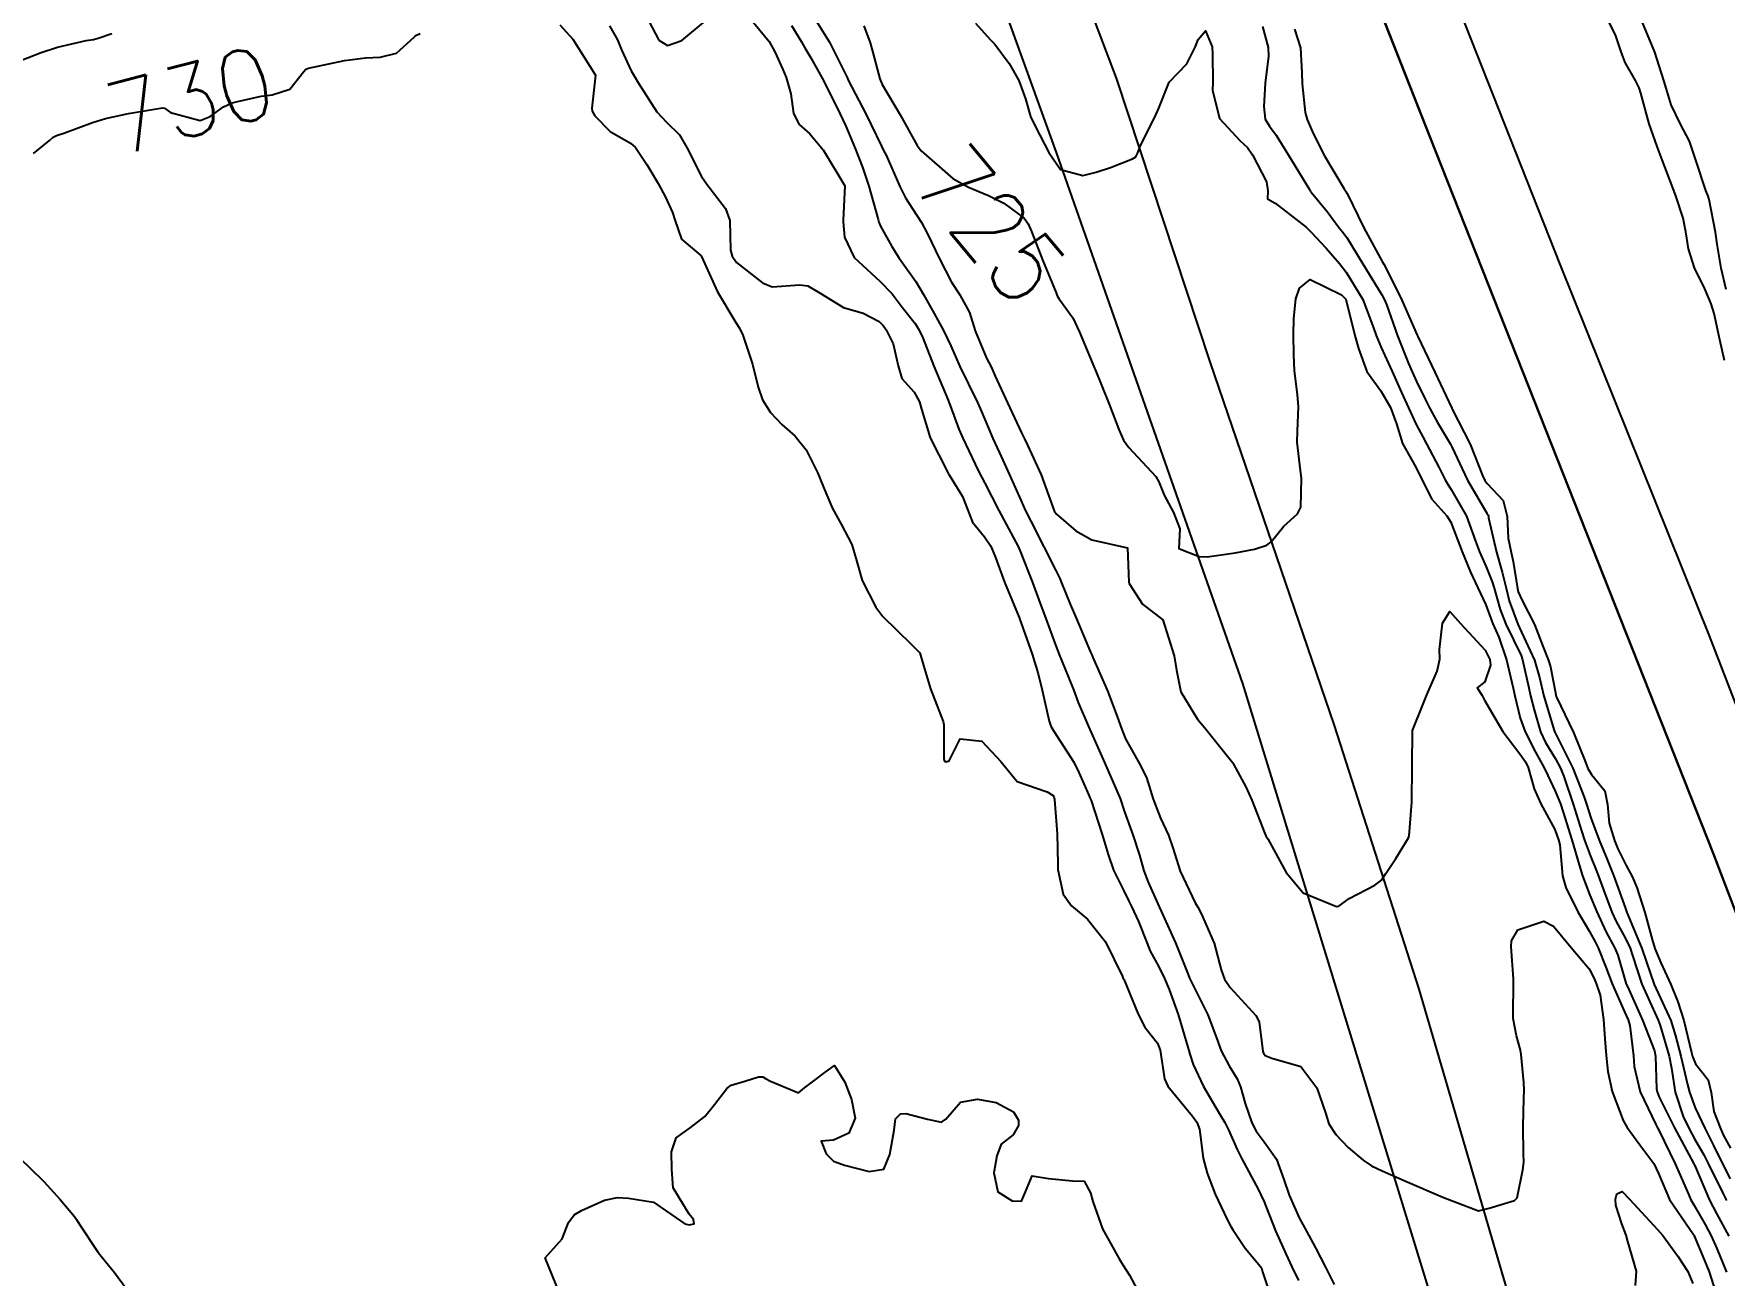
# Model space of a CAD drawing. Header units: metres. Extents: x 298520 to 308411, y 7433745 to 7450750.
# Drawn here: x 305099.5 to 305193.8, y 7436814.3 to 7436883.5 of the extents above; entities that cross this region are included whole.
import ezdxf
from ezdxf.enums import TextEntityAlignment as Align

# ---------------------------------------------------------------- set-up
doc = ezdxf.new("R2010")
doc.units = ezdxf.units.M
doc.header["$LTSCALE"] = 10
doc.linetypes.add('CONTINUO', pattern=[0])
for name, color, linetype in [('Cotas', 45, 'Continuous'), ('Curvas de Nivel 1m', 11, 'Continuous'), ('Curvas de Nivel 5m', 15, 'Continuous'), ('Eixo_Estaqueamento', 45, 'CONTINUO'), ('Linha Férrea', 251, 'TRACKS'), ('Vias Primárias', 230, 'Continuous')]:
    doc.layers.add(name, color=color, linetype=linetype)
doc.styles.add('Style-STANDARD', font='STANDARD.shx')
doc.linetypes.add('TRACKS', pattern='A,0.15,[130,ltypeshp.shx,S=0.25,R=0,X=0,Y=0],0.15', length=0.3)

msp = doc.modelspace()

# ---------------------------------------------------------------- linework, layer by layer
at = {"layer": 'Curvas de Nivel 1m', "flags": 128}
for points, elevation in [([(305138.883, 7436885.12), (305140.528, 7436883.103), (305140.857, 7436882.522), (305141.289, 7436881.535), (305141.48, 7436881.09), (305141.735, 7436880.18), (305141.883, 7436879.084), (305142.206, 7436878.478), (305142.802, 7436877.959), (305143.548, 7436877.062), (305144.763, 7436875.05), (305144.656, 7436873.139), (305144.657, 7436873.051), (305144.734, 7436872.187), (305145.28, 7436871.044), (305146.703, 7436869.734), (305147.385, 7436869.02), (305147.954, 7436868.28), (305148.677, 7436867.363), (305148.908, 7436866.998), (305149.1, 7436866.562), (305149.718, 7436864.989), (305150.511, 7436863.095), (305150.558, 7436862.981), (305150.621, 7436862.8), (305151.111, 7436861.476), (305151.328, 7436860.969), (305152.021, 7436859.518), (305152.305, 7436858.954), (305152.398, 7436858.779), (305152.568, 7436858.459), (305153.339, 7436856.942), (305154.287, 7436855.18), (305154.418, 7436854.931), (305154.529, 7436854.675), (305155.221, 7436852.923), (305155.651, 7436851.759), (305155.955, 7436850.915), (305156.462, 7436849.543), (305156.711, 7436848.906), (305157.216, 7436847.673), (305157.518, 7436846.894), (305157.765, 7436846.229), (305158.339, 7436844.881), (305158.41, 7436844.717), (305159.241, 7436842.871), (305159.928, 7436841.304), (305160.102, 7436840.863), (305160.352, 7436840.136), (305160.808, 7436838.853), (305161.18, 7436837.706), (305161.427, 7436836.843), (305161.665, 7436836.198), (305162.278, 7436834.83), (305162.292, 7436834.794), (305163.196, 7436832.821), (305163.823, 7436831.239), (305163.992, 7436830.813), (305164.236, 7436830.319), (305165, 7436828.802), (305165.475, 7436827.522), (305165.739, 7436826.795), (305166.185, 7436825.955), (305166.628, 7436825.234), (305166.814, 7436824.78), (305167.072, 7436823.864), (305167.454, 7436822.77), (305167.681, 7436822.309), (305168.132, 7436821.715), (305168.816, 7436820.753), (305169.237, 7436819.618), (305169.521, 7436818.746), (305170.08, 7436817.483), (305170.487, 7436816.736), (305170.996, 7436815.798), (305171.551, 7436814.725), (305172.038, 7436813.758)], 728), ([(305142.879, 7436884.698), (305143.904, 7436883.06), (305144.844, 7436881.168), (305144.883, 7436881.089), (305144.897, 7436881.049), (305144.946, 7436880.944), (305145.939, 7436879.033), (305146.223, 7436878.445), (305146.795, 7436877.257), (305146.918, 7436877.019), (305147.054, 7436876.753), (305147.828, 7436875.014), (305148.138, 7436874.39), (305148.747, 7436873.438), (305149.022, 7436872.997), (305149.357, 7436872.374), (305150.04, 7436870.987), (305150.703, 7436869.682), (305151.157, 7436868.973), (305151.699, 7436867.981), (305152.03, 7436866.96), (305152.65, 7436865.431), (305152.917, 7436864.947), (305153.144, 7436864.439), (305153.817, 7436862.938), (305154.606, 7436861.272), (305154.77, 7436860.928), (305154.946, 7436860.578), (305155.693, 7436858.919), (305156.345, 7436857.122), (305156.429, 7436856.911), (305156.55, 7436856.728), (305157.635, 7436855.795), (305158.529, 7436855.294), (305160.523, 7436854.86), (305160.59, 7436852.944), (305160.605, 7436852.858), (305161.35, 7436851.705), (305162.483, 7436850.83), (305163.12, 7436848.823), (305163.241, 7436848.026), (305163.49, 7436846.819), (305164.418, 7436845.306), (305164.823, 7436844.806), (305166.384, 7436842.853), (305166.426, 7436842.789), (305167.108, 7436841.516), (305167.443, 7436840.774), (305168.172, 7436838.926), (305168.241, 7436838.761), (305168.277, 7436838.705), (305168.332, 7436838.628), (305169.355, 7436836.75), (305170.302, 7436835.609), (305172.169, 7436834.847), (305172.294, 7436834.857), (305172.874, 7436835.287), (305174.306, 7436836.043), (305174.676, 7436836.32), (305174.911, 7436836.684), (305175.478, 7436837.522), (305176.187, 7436838.671), (305176.219, 7436838.787), (305176.363, 7436840.67), (305176.383, 7436842.67), (305176.403, 7436844.67), (305176.981, 7436846.105), (305177.207, 7436846.658), (305177.773, 7436847.977), (305177.926, 7436848.648), (305177.917, 7436849.192), (305178.087, 7436850.646), (305178.49, 7436851.308), (305179.089, 7436850.634), (305180.461, 7436849.144), (305180.711, 7436848.617), (305180.75, 7436848.317), (305180.441, 7436847.389), (305180.012, 7436847.049), (305180.282, 7436846.622), (305180.429, 7436846.363), (305181.441, 7436844.61), (305182.391, 7436843.366), (305182.713, 7436842.922), (305182.852, 7436842.593), (305183.186, 7436841.403), (305183.562, 7436840.582), (305184.341, 7436839.136), (305184.556, 7436838.568), (305184.618, 7436838.279), (305184.772, 7436836.565), (305184.961, 7436835.906), (305185.632, 7436834.557), (305186.272, 7436833.458), (305186.59, 7436832.869), (305186.751, 7436832.543), (305187.184, 7436831.468), (305187.537, 7436830.531), (305188.22, 7436828.966), (305188.424, 7436828.518), (305188.522, 7436828.204), (305188.726, 7436826.515), (305188.772, 7436825.929), (305189.102, 7436824.511), (305189.965, 7436822.683), (305190.07, 7436822.501), (305190.142, 7436822.36), (305191.046, 7436820.491), (305191.788, 7436818.793), (305191.934, 7436818.482), (305192.09, 7436818.201), (305192.724, 7436817.115), (305193.06, 7436816.465), (305193.372, 7436815.767), (305193.911, 7436814.452)], 726), ([(305193.807, 7436865.308), (305193.549, 7436866.461), (305193.225, 7436867.927), (305193.067, 7436868.466), (305192.705, 7436869.3), (305192.121, 7436870.479), (305191.794, 7436871.545), (305191.654, 7436872.486), (305191.499, 7436873.238), (305191.091, 7436874.495), (305190.775, 7436875.334), (305190.335, 7436876.505), (305190.056, 7436877.252), (305189.61, 7436878.512), (305189.14, 7436880.215), (305189.046, 7436880.518), (305188.847, 7436880.921), (305188.255, 7436881.927), (305188.047, 7436882.532), (305187.749, 7436883.414), (305187.187, 7436884.545)], 722), ([(305098.848, 7436882.062), (305099.947, 7436882.494), (305100.855, 7436882.783), (305102.453, 7436883.151), (305102.86, 7436883.217), (305103.126, 7436883.282), (305103.875, 7436883.54)], 729), ([(305131.637, 7436883.975), (305132.074, 7436883.202), (305132.297, 7436882.638), (305132.846, 7436881.474), (305133.002, 7436881.188), (305133.243, 7436880.78), (305134.267, 7436879.175), (305134.807, 7436878.604), (305135.539, 7436877.898), (305135.964, 7436877.152), (305136.769, 7436875.569), (305137.063, 7436875.137), (305138.099, 7436873.777), (305138.343, 7436873.124), (305138.387, 7436871.463), (305138.473, 7436871.123), (305138.718, 7436870.765), (305140.171, 7436869.636), (305140.698, 7436869.422), (305142.244, 7436869.532), (305142.699, 7436869.469), (305143.377, 7436869.063), (305144.685, 7436868.26), (305145.779, 7436867.942), (305146.677, 7436867.48), (305146.899, 7436867.251), (305147.053, 7436867.024), (305147.442, 7436866.237), (305147.725, 7436865.014), (305147.933, 7436864.308), (305148.628, 7436863.534), (305148.909, 7436862.997), (305149.026, 7436862.588), (305149.52, 7436860.991), (305150.492, 7436859.063), (305150.543, 7436858.98), (305150.572, 7436858.935), (305151.314, 7436857.722), (305151.62, 7436856.964), (305151.869, 7436856.283), (305152.538, 7436855.467), (305152.891, 7436854.946), (305153.152, 7436854.315), (305153.66, 7436852.938), (305154.483, 7436850.96), (305154.497, 7436850.93), (305154.502, 7436850.91), (305155.205, 7436848.922), (305155.543, 7436847.818), (305155.766, 7436846.917), (305156.149, 7436845.179), (305156.242, 7436844.912), (305156.409, 7436844.621), (305157.521, 7436842.893), (305157.808, 7436842.319), (305158.365, 7436841.066), (305158.441, 7436840.879), (305158.485, 7436840.755), (305159.103, 7436838.872), (305159.437, 7436837.754), (305159.734, 7436836.866), (305160.302, 7436835.723), (305160.591, 7436835.151), (305160.73, 7436834.853), (305161.12, 7436834.008), (305161.592, 7436832.84), (305161.785, 7436832.364), (305162.25, 7436831.509), (305162.586, 7436830.827), (305162.836, 7436830.222), (305163.331, 7436828.819), (305163.832, 7436827.179), (305163.927, 7436826.813), (305163.982, 7436826.605), (305164.185, 7436826.031), (305164.761, 7436824.804), (305165.623, 7436823.323), (305165.95, 7436822.792), (305166.139, 7436822.392), (305166.627, 7436821.282), (305166.897, 7436820.778), (305167.82, 7436819.041), (305167.944, 7436818.762), (305167.994, 7436818.663), (305168.09, 7436818.456), (305168.772, 7436816.753), (305169.346, 7436815.461), (305169.687, 7436814.744), (305170.041, 7436813.975)], 729), ([(305133.819, 7436884.235), (305134.386, 7436883.175), (305134.86, 7436882.873), (305135.667, 7436883.158), (305136.873, 7436884.158)], 728), ([(305141.778, 7436883.993), (305142.33, 7436883.078), (305142.53, 7436882.745), (305142.854, 7436882.195), (305143.491, 7436881.064), (305144.182, 7436879.697), (305144.485, 7436879.053), (305144.806, 7436878.37), (305145.208, 7436877.455), (305145.372, 7436877.041), (305145.731, 7436876.088), (305146.089, 7436875.037), (305146.607, 7436873.169), (305146.646, 7436873.031), (305146.741, 7436872.795), (305147.368, 7436871.659), (305147.777, 7436871.014), (305148.704, 7436869.706), (305149.145, 7436868.995), (305149.743, 7436867.928), (305150.257, 7436866.984), (305150.66, 7436866.121), (305151.173, 7436864.972), (305151.655, 7436863.987), (305152.155, 7436862.957), (305152.297, 7436862.632), (305152.612, 7436861.879), (305153.015, 7436860.946), (305153.378, 7436860.155), (305153.936, 7436858.936), (305154.559, 7436857.523), (305154.824, 7436856.927), (305155.117, 7436856.351), (305155.853, 7436854.917), (305156.51, 7436853.6), (305156.743, 7436853.144), (305156.843, 7436852.905), (305157.311, 7436851.717), (305157.671, 7436850.892), (305158.455, 7436849.039), (305158.522, 7436848.879), (305158.587, 7436848.744), (305159.404, 7436846.87), (305159.99, 7436845.291), (305160.138, 7436844.863), (305160.403, 7436844.208), (305161.162, 7436842.848), (305161.57, 7436842.037), (305161.954, 7436840.836), (305162.347, 7436839.778), (305162.806, 7436838.825), (305163.038, 7436838.111), (305163.452, 7436836.819), (305164.295, 7436835.054), (305164.438, 7436834.809), (305164.631, 7436834.464), (305165.352, 7436832.799), (305165.736, 7436831.307), (305165.932, 7436830.793), (305166.236, 7436830.329), (305167.671, 7436828.768), (305167.85, 7436828.407), (305168.066, 7436826.762), (305168.098, 7436826.668), (305168.191, 7436826.531), (305168.566, 7436826.379), (305170.185, 7436825.923), (305171.081, 7436824.731), (305171.548, 7436823.33), (305171.748, 7436822.724), (305172.137, 7436822.12), (305172.824, 7436821.404), (305173.659, 7436820.697), (305174.118, 7436820.386), (305174.707, 7436820.091), (305176.105, 7436819.494), (305178.093, 7436818.64), (305180.085, 7436817.875), (305180.681, 7436818.02), (305182.091, 7436818.454), (305182.245, 7436818.598), (305182.559, 7436820.151), (305182.608, 7436820.593), (305182.601, 7436821.067), (305182.58, 7436822.593), (305182.619, 7436824.14), (305182.625, 7436824.593), (305182.608, 7436825.024), (305182.465, 7436826.596), (305182.423, 7436826.824), (305182.203, 7436827.628), (305182.028, 7436828.602), (305182.012, 7436828.806), (305182.044, 7436830.602), (305182.037, 7436830.81), (305181.909, 7436832.604), (305181.935, 7436832.936), (305182.277, 7436833.546), (305183.726, 7436834.027), (305184.275, 7436833.742), (305185.262, 7436832.56), (305186.251, 7436831.367), (305186.537, 7436830.837), (305186.656, 7436830.544), (305186.866, 7436829.908), (305187.047, 7436828.537), (305187.127, 7436827.461), (305187.211, 7436826.535), (305187.296, 7436825.645), (305187.544, 7436824.529), (305188.149, 7436822.916), (305188.372, 7436822.518), (305189.09, 7436821.553), (305189.867, 7436820.503), (305190.115, 7436819.946), (305190.74, 7436818.494), (305192.074, 7436816.555), (305192.104, 7436816.51), (305192.118, 7436816.479), (305192.694, 7436815.106), (305192.94, 7436814.467), (305193.379, 7436813.113)], 727), ([(305152.043, 7436884.131), (305152.866, 7436883.222), (305153.123, 7436882.947), (305153.918, 7436881.873), (305154.457, 7436880.934), (305154.828, 7436879.904), (305155.107, 7436878.927), (305155.393, 7436878.338), (305156.135, 7436876.917), (305156.779, 7436875.956), (305158.029, 7436875.636), (305158.777, 7436875.818), (305159.573, 7436876.081), (305160.788, 7436876.549), (305160.985, 7436876.663), (305161.069, 7436876.856), (305161.236, 7436877.292), (305162.024, 7436878.842), (305162.27, 7436879.389), (305162.843, 7436880.83), (305163.815, 7436881.859), (305164.305, 7436882.816), (305164.459, 7436883.223), (305164.872, 7436883.696), (305165.24, 7436882.806), (305165.261, 7436882.404), (305165.269, 7436880.806), (305165.251, 7436880.391), (305165.636, 7436878.802), (305166.801, 7436877.553), (305167.203, 7436877.19), (305167.493, 7436876.78), (305168.258, 7436875.281), (305168.337, 7436874.766), (305168.323, 7436874.331), (305168.756, 7436874.085), (305170.48, 7436872.743), (305170.74, 7436872.478), (305171.584, 7436871.58), (305172.337, 7436870.716), (305172.716, 7436870.24), (305173.637, 7436868.701), (305174.234, 7436867.138), (305174.378, 7436866.693), (305174.663, 7436866.027), (305175.272, 7436864.684), (305175.792, 7436863.518), (305176.176, 7436862.674), (305176.614, 7436861.741), (305176.983, 7436861.041), (305177.193, 7436860.661), (305177.87, 7436859.365), (305178.221, 7436858.645), (305178.35, 7436858.422), (305178.568, 7436858.114), (305179.416, 7436856.631), (305179.922, 7436855.236), (305180.137, 7436854.624), (305180.515, 7436853.794), (305180.849, 7436852.958), (305180.952, 7436852.613), (305181.293, 7436851.41), (305181.607, 7436850.603), (305182.457, 7436848.842), (305182.547, 7436848.599), (305182.886, 7436847.042), (305182.991, 7436846.592), (305183.196, 7436845.814), (305183.542, 7436844.583), (305183.817, 7436843.999), (305184.388, 7436843.081), (305184.659, 7436842.567), (305184.844, 7436842.1), (305185.366, 7436840.56), (305185.835, 7436839.061), (305185.996, 7436838.553), (305186.324, 7436837.652), (305186.647, 7436836.876), (305186.779, 7436836.543), (305187.056, 7436835.784), (305187.522, 7436834.531), (305187.764, 7436834.014), (305188.269, 7436833.094), (305188.537, 7436832.517), (305188.671, 7436832.104), (305189.186, 7436830.511), (305190.009, 7436828.709), (305190.106, 7436828.501), (305190.21, 7436828.213), (305190.716, 7436826.495), (305190.847, 7436825.833), (305191.058, 7436824.491), (305191.505, 7436823.134), (305191.808, 7436822.483), (305192.137, 7436821.889), (305192.645, 7436820.989), (305192.915, 7436820.468), (305193.737, 7436818.817), (305193.913, 7436818.453)], 724), ([(305168.038, 7436883.936), (305168.365, 7436882.767), (305168.384, 7436882.293), (305168.192, 7436880.77), (305168.121, 7436879.473), (305168.193, 7436878.769), (305168.43, 7436878.386), (305168.804, 7436877.884), (305169.499, 7436876.753), (305170.658, 7436874.847), (305170.728, 7436874.74), (305170.762, 7436874.694), (305171.643, 7436873.618), (305172.321, 7436872.716), (305172.51, 7436872.483), (305172.737, 7436872.168), (305173.632, 7436870.701), (305174.697, 7436868.962), (305174.846, 7436868.688), (305174.952, 7436868.426), (305175.567, 7436866.681), (305176.19, 7436865.134), (305176.392, 7436864.673), (305176.638, 7436864.13), (305177.106, 7436863.142), (305177.349, 7436862.659), (305177.803, 7436861.84), (305178.53, 7436860.641), (305178.601, 7436860.494), (305179.467, 7436858.631), (305180.555, 7436856.784), (305180.619, 7436856.685), (305180.637, 7436856.619), (305180.645, 7436856.525), (305181.099, 7436854.611), (305181.409, 7436853.504), (305181.622, 7436852.603), (305181.803, 7436851.907), (305182.28, 7436850.593), (305182.476, 7436850.16), (305183.205, 7436848.589), (305183.49, 7436847.631), (305183.737, 7436846.58), (305184.308, 7436844.668), (305184.34, 7436844.571), (305184.359, 7436844.527), (305184.402, 7436844.46), (305185.347, 7436842.56), (305185.976, 7436840.945), (305186.102, 7436840.553), (305186.352, 7436839.789), (305186.808, 7436838.543), (305187.253, 7436837.466), (305187.629, 7436836.53), (305188.286, 7436834.736), (305188.359, 7436834.519), (305188.416, 7436834.384), (305189.189, 7436832.511), (305189.671, 7436831.083), (305189.873, 7436830.504), (305190.231, 7436829.735), (305190.803, 7436828.494), (305191.072, 7436827.623), (305191.359, 7436826.488), (305191.739, 7436824.923), (305191.845, 7436824.483), (305192.16, 7436823.624), (305192.705, 7436822.472), (305193.191, 7436821.521), (305193.71, 7436820.456), (305194.111, 7436819.648)], 723), ([(305169.832, 7436883.792), (305170.156, 7436882.747), (305170.244, 7436881.351), (305170.25, 7436880.746), (305170.425, 7436879.138), (305170.524, 7436878.743), (305170.807, 7436878.109), (305171.258, 7436877.193), (305171.5, 7436876.729), (305172.601, 7436874.876), (305172.708, 7436874.711), (305172.73, 7436874.678), (305172.762, 7436874.625), (305173.695, 7436872.7), (305174.724, 7436870.834), (305174.805, 7436870.689), (305174.899, 7436870.51), (305175.805, 7436868.679), (305176.673, 7436866.716), (305176.69, 7436866.687), (305176.696, 7436866.67), (305176.705, 7436866.637), (305177.659, 7436864.655), (305177.974, 7436863.987), (305178.596, 7436862.64), (305178.606, 7436862.624), (305178.622, 7436862.592), (305179.625, 7436860.63), (305180.316, 7436858.883), (305180.431, 7436858.621), (305180.571, 7436858.44), (305181.455, 7436857.5), (305181.677, 7436856.603), (305181.748, 7436855.389), (305181.902, 7436854.599), (305182.017, 7436854.097), (305182.261, 7436852.594), (305182.306, 7436852.398), (305182.497, 7436851.961), (305183.214, 7436850.583), (305183.672, 7436849.371), (305183.983, 7436848.577), (305184.095, 7436848.22), (305184.416, 7436846.57), (305184.432, 7436846.52), (305185.38, 7436844.56), (305186.05, 7436842.89), (305186.18, 7436842.552), (305186.379, 7436842.207), (305187.125, 7436841.293), (305187.276, 7436840.536), (305187.379, 7436839.503), (305187.671, 7436838.53), (305187.863, 7436838.062), (305188.319, 7436837.136), (305188.658, 7436836.517), (305188.909, 7436835.908), (305189.366, 7436834.509), (305189.767, 7436833.006), (305189.921, 7436832.503), (305190.255, 7436831.695), (305190.817, 7436830.494), (305191.2, 7436829.519), (305191.542, 7436828.487), (305191.97, 7436826.708), (305192.021, 7436826.482), (305192.189, 7436826.072), (305192.893, 7436825.182), (305193.068, 7436824.467), (305193.213, 7436823.409), (305193.572, 7436822.459), (305193.756, 7436822.073), (305194.132, 7436821.368)], 722), ([(305193.895, 7436869.268), (305193.613, 7436870.461), (305193.398, 7436871.801), (305193.301, 7436872.464), (305192.941, 7436874.288), (305192.89, 7436874.469), (305192.768, 7436874.783), (305192.208, 7436876.479), (305191.856, 7436877.537), (305191.349, 7436878.492), (305190.829, 7436879.578), (305190.542, 7436880.503), (305190.419, 7436880.933), (305189.909, 7436882.51), (305189.231, 7436884.165)], 723), ([(305128.858, 7436813.232), (305128.053, 7436815.24), (305128.987, 7436816.307), (305129.347, 7436817.227), (305129.662, 7436817.639), (305130.08, 7436817.896), (305131.357, 7436818.472), (305132.087, 7436818.607), (305132.692, 7436818.578), (305134.085, 7436818.359), (305135.835, 7436817.152), (305136.072, 7436817.081), (305136.36, 7436817.146), (305136.309, 7436817.381), (305136.078, 7436817.681), (305135.178, 7436819.159), (305135.101, 7436820.167), (305135.095, 7436821.16), (305135.346, 7436821.943), (305136.136, 7436822.49), (305136.946, 7436823.138), (305137.486, 7436823.797), (305138.166, 7436824.69), (305138.412, 7436824.875), (305139.173, 7436825.11), (305139.932, 7436825.346), (305140.175, 7436825.352), (305140.334, 7436825.257), (305140.605, 7436825.094), (305142.164, 7436824.446), (305142.504, 7436824.73), (305142.959, 7436825.062), (305143.643, 7436825.591), (305144.182, 7436825.98), (305144.749, 7436825.044), (305145.119, 7436824.08), (305145.323, 7436823.038), (305144.979, 7436822.197), (305144.131, 7436821.819), (305143.426, 7436821.761), (305143.721, 7436821.054), (305144.117, 7436820.64), (305144.742, 7436820.415), (305146.108, 7436820.056), (305146.936, 7436820.192), (305147.27, 7436821.013), (305147.498, 7436822.371), (305147.581, 7436823.008), (305147.863, 7436823.288), (305148.147, 7436823.295), (305149.369, 7436822.988), (305150.141, 7436822.813), (305150.39, 7436822.976), (305151.199, 7436823.923), (305152.16, 7436824.091), (305153.187, 7436823.91), (305154.15, 7436823.386), (305154.442, 7436822.927), (305154.442, 7436822.624), (305154.135, 7436822.107), (305153.474, 7436821.592), (305153.231, 7436820.939), (305153.056, 7436819.993), (305153.276, 7436818.938), (305154.088, 7436818.433), (305154.6, 7436818.412), (305154.833, 7436818.923), (305155.203, 7436819.823), (305156.104, 7436819.669), (305157.442, 7436819.551), (305158.102, 7436819.518), (305158.445, 7436818.876), (305158.582, 7436818.381), (305159.122, 7436816.87), (305160.056, 7436815.185), (305160.262, 7436814.858), (305160.619, 7436814.28), (305161.389, 7436812.846)], 731), ([(305098.121, 7436821.417), (305100.02, 7436819.581), (305100.092, 7436819.51), (305101.008, 7436818.492), (305101.799, 7436817.554), (305101.911, 7436817.392), (305102.069, 7436817.139), (305103.128, 7436815.539), (305104.036, 7436814.433), (305104.708, 7436813.523)], 731), ([(305188.848, 7436813.705), (305188.902, 7436814.512), (305188.42, 7436816.166), (305188.311, 7436816.518), (305188.079, 7436817.145), (305187.741, 7436818.177), (305187.725, 7436818.526), (305187.802, 7436818.82), (305188.099, 7436818.948), (305188.504, 7436818.516), (305190.076, 7436816.824), (305190.363, 7436816.497), (305191.209, 7436815.341), (305191.755, 7436814.483), (305192.043, 7436813.811)], 728)]:
    msp.add_lwpolyline(points, dxfattribs=dict(at, elevation=elevation))
at = {"layer": 'Curvas de Nivel 5m', "flags": 128}
for points, elevation in [([(305099.524, 7436876.854), (305100.413, 7436877.584), (305100.606, 7436877.77), (305100.796, 7436877.86), (305101.205, 7436877.982), (305102.803, 7436878.585), (305103.537, 7436878.812), (305104.808, 7436879.088), (305106.71, 7436879.399), (305106.812, 7436879.385), (305107.158, 7436879.148), (305108.805, 7436878.704), (305109.366, 7436878.916), (305110.105, 7436879.467), (305110.594, 7436879.684), (305110.817, 7436879.743), (305112.203, 7436880.059), (305112.823, 7436880.127), (305113.813, 7436880.435), (305114.563, 7436881.413), (305114.705, 7436881.551), (305114.845, 7436881.613), (305115.118, 7436881.678), (305116.85, 7436882.039), (305118.028, 7436882.191), (305118.852, 7436882.235), (305119.758, 7436882.446), (305120.745, 7436883.341), (305120.798, 7436883.406), (305120.864, 7436883.455), (305121.071, 7436883.543)], 730), ([(305128.871, 7436884.023), (305129.581, 7436883.233), (305130.843, 7436881.22), (305130.653, 7436879.384), (305130.669, 7436879.221), (305130.81, 7436878.958), (305131.667, 7436878.073), (305132.795, 7436877.43), (305133.074, 7436877.187), (305133.719, 7436876.24), (305134.349, 7436875.174), (305134.755, 7436874.425), (305135.15, 7436873.567), (305135.274, 7436873.162), (305135.652, 7436872.076), (305136.723, 7436871.168), (305136.743, 7436871.14), (305136.759, 7436871.103), (305137.646, 7436869.13), (305138.676, 7436867.43), (305138.876, 7436867.118), (305139.071, 7436866.714), (305139.606, 7436865.11), (305139.916, 7436863.825), (305140.158, 7436863.105), (305140.616, 7436862.397), (305141.248, 7436861.729), (305141.977, 7436861.079), (305142.592, 7436860.327), (305143.239, 7436859.063), (305143.702, 7436857.918), (305144.065, 7436857.055), (305144.544, 7436856.18), (305145.142, 7436855.044), (305145.412, 7436854.149), (305145.724, 7436853.038), (305146.488, 7436851.545), (305146.697, 7436851.239), (305146.878, 7436851.024), (305148.46, 7436849.486), (305148.933, 7436848.995), (305149.142, 7436848.297), (305149.524, 7436846.989), (305150.235, 7436845.161), (305150.274, 7436844.981), (305150.266, 7436843.1), (305150.29, 7436842.981), (305150.382, 7436842.909), (305150.574, 7436842.977), (305151.177, 7436844.193), (305152.4, 7436844.072), (305153.45, 7436842.939), (305154.372, 7436841.828), (305156.038, 7436841.241), (305156.364, 7436841.038), (305156.406, 7436840.952), (305156.423, 7436840.909), (305156.45, 7436840.821), (305156.588, 7436838.906), (305156.624, 7436837.213), (305156.636, 7436836.905), (305156.932, 7436835.533), (305157.399, 7436834.893), (305158.282, 7436834.141), (305159.296, 7436832.87), (305160.244, 7436830.933), (305160.262, 7436830.879), (305160.264, 7436830.86), (305160.303, 7436830.798), (305161.101, 7436828.847), (305161.479, 7436828.114), (305162.197, 7436827.221), (305162.336, 7436826.829), (305162.58, 7436825.237), (305162.76, 7436824.831), (305164.148, 7436823.148), (305164.38, 7436822.808), (305164.521, 7436822.424), (305164.742, 7436820.804), (305164.949, 7436819.963), (305165.401, 7436818.797), (305166.079, 7436817.384), (305166.285, 7436816.997), (305166.408, 7436816.785), (305167.082, 7436815.794), (305167.932, 7436814.762), (305167.982, 7436814.691), (305168.048, 7436814.463), (305168.623, 7436812.754)], 730), ([(305145.806, 7436883.97), (305146.162, 7436883.031), (305146.309, 7436882.48), (305146.712, 7436881.022), (305146.838, 7436880.707), (305147.831, 7436879.01), (305148.796, 7436877.292), (305149.004, 7436876.998), (305150.77, 7436875.467), (305151.652, 7436874.967), (305152.454, 7436874.649), (305152.759, 7436874.514), (305153.617, 7436874.079), (305154.746, 7436873.251), (305154.984, 7436872.928), (305155.169, 7436872.495), (305155.783, 7436870.919), (305156.53, 7436869.077), (305156.602, 7436868.911), (305156.692, 7436868.772), (305157.466, 7436867.683), (305157.847, 7436866.892), (305158.644, 7436864.966), (305158.681, 7436864.88), (305158.717, 7436864.804), (305159.49, 7436862.871), (305160.024, 7436861.45), (305160.285, 7436860.863), (305160.597, 7436860.457), (305162.086, 7436858.837), (305162.266, 7436858.531), (305162.562, 7436857.785), (305163.075, 7436856.825), (305163.437, 7436855.923), (305163.371, 7436854.822), (305164.519, 7436854.373), (305164.962, 7436854.362), (305166.521, 7436854.571), (305167.588, 7436854.774), (305168.293, 7436854.997), (305168.529, 7436855.187), (305169.231, 7436856.065), (305169.991, 7436856.746), (305170.185, 7436857.116), (305170.21, 7436858.744), (305170.156, 7436859.168), (305169.975, 7436860.746), (305169.998, 7436861.357), (305170.048, 7436862.746), (305169.987, 7436863.389), (305169.82, 7436864.748), (305169.791, 7436865.614), (305169.775, 7436866.749), (305169.782, 7436867.649), (305169.907, 7436868.748), (305170.113, 7436869.334), (305170.709, 7436869.826), (305172.448, 7436868.963), (305172.693, 7436868.723), (305173.198, 7436866.705), (305173.398, 7436865.967), (305173.866, 7436864.698), (305174.632, 7436863.618), (305175.188, 7436862.684), (305175.515, 7436861.78), (305175.857, 7436860.677), (305176.583, 7436859.354), (305176.929, 7436858.665), (305177.482, 7436857.576), (305178.316, 7436856.644), (305178.548, 7436856.281), (305179.177, 7436854.633), (305179.647, 7436853.494), (305180.041, 7436852.625), (305180.493, 7436851.673), (305180.777, 7436850.907), (305180.892, 7436850.614), (305181.214, 7436849.87), (305181.652, 7436848.608), (305182.022, 7436847.019), (305182.103, 7436846.603), (305182.414, 7436845.362), (305182.689, 7436844.596), (305183.269, 7436843.464), (305183.755, 7436842.579), (305183.952, 7436842.15), (305184.37, 7436841.289), (305184.662, 7436840.567), (305184.808, 7436840.114), (305185.291, 7436838.56), (305185.706, 7436837.169), (305185.884, 7436836.554), (305186.297, 7436835.471), (305186.687, 7436834.544), (305187.189, 7436833.453), (305187.687, 7436832.529), (305187.859, 7436832.126), (305188.246, 7436830.779), (305188.325, 7436830.519), (305188.385, 7436830.375), (305189.23, 7436828.51), (305189.899, 7436826.8), (305189.961, 7436826.502), (305190.004, 7436824.672), (305190.045, 7436824.501), (305190.168, 7436824.204), (305191.008, 7436822.491), (305192.078, 7436820.526), (305192.101, 7436820.48), (305192.122, 7436820.434), (305192.975, 7436818.467), (305193.348, 7436817.723), (305194.043, 7436816.45)], 725)]:
    msp.add_lwpolyline(points, dxfattribs=dict(at, elevation=elevation))
at = {"layer": 'Eixo_Estaqueamento'}
msp.add_lwpolyline([(305122.016, 7437018.504), (305130.697, 7436996.497), (305141.501, 7436969.136), (305153.942, 7436937.689), (305166.792, 7436904.686), (305177.384, 7436877.752), (305193.173, 7436837.83), (305201.607, 7436815.682), (305215.533, 7436780.472), (305225.106, 7436755.865), (305233.952, 7436734.393), (305243.781, 7436710.837), (305254.713, 7436687.725), (305263.888, 7436668.981), (305277.818, 7436644.307), (305293.244, 7436619.058), (305306.914, 7436598.296), (305322.726, 7436574.869), (305338.344, 7436551.44), (305351.225, 7436532.173)], dxfattribs=at)
at = {"layer": 'Linha Férrea', "flags": 128}
msp.add_lwpolyline([(307827.162, 7434249.95), (307821.558, 7434258.806), (307819.524, 7434262.43), (307816.304, 7434268.219), (307813.681, 7434272.301), (307811.637, 7434275.461), (307798.221, 7434296.136), (307773.738, 7434334.032), (307761.734, 7434352.011), (307752.472, 7434367.888), (307735.134, 7434393.38), (307710.738, 7434431.015), (307694.807, 7434455.28), (307677.699, 7434482.208), (307665.381, 7434501.663), (307643.884, 7434534.842), (307627.559, 7434562.543), (307613.51, 7434586.874), (307596.955, 7434617.47), (307576.402, 7434659.978), (307564.169, 7434687.319), (307541.059, 7434734.946), (307530.172, 7434758.545), (307516.917, 7434785.92), (307501.763, 7434817.247), (307481.679, 7434859.302), (307459.201, 7434904.199), (307442.79, 7434936.268), (307425.275, 7434968.915), (307411.694, 7434992.242), (307402.565, 7435007.679), (307388.848, 7435028.501), (307366.947, 7435058.298), (307352.497, 7435076.75), (307335.708, 7435095.815), (307323.737, 7435108.404), (307304.876, 7435127.211), (307280.641, 7435149.596), (307260.895, 7435166.247), (307239.502, 7435183.006), (307222.59, 7435195.397), (307206.912, 7435206.431), (307191.542, 7435216.923), (307180.978, 7435223.581), (307147.083, 7435245.035), (307110.179, 7435267.866), (307071.327, 7435292.081), (307013.035, 7435328.917), (306934.22, 7435378.293), (306890.853, 7435406.012), (306860.761, 7435425.266), (306830.445, 7435444.172), (306783.165, 7435474.002), (306743.292, 7435499.125), (306730.646, 7435506.804), (306700.006, 7435524.558), (306649.968, 7435556.158), (306620.536, 7435574.685), (306585.884, 7435596.365), (306549.21, 7435619.443), (306511.464, 7435642.992), (306481.3, 7435662.066), (306449.914, 7435681.79), (306417.31, 7435702.158), (306386.499, 7435720.658), (306359.57, 7435735.78), (306332.265, 7435749.95), (306295.736, 7435767.254), (306254.914, 7435784.832), (306234.551, 7435793.029), (306198.8, 7435806.042), (306177.427, 7435813.736), (306139.201, 7435826.142), (306101.034, 7435838.043), (306051.969, 7435853.031), (306008.186, 7435866.647), (306003.579, 7435868.042), (305974.115, 7435878.736), (305939.654, 7435889.448), (305902.227, 7435900.737), (305881.18, 7435906.223), (305868.578, 7435910.192), (305845.541, 7435919.118), (305815.171, 7435933.297), (305786.711, 7435949.033), (305760.876, 7435966.424), (305735.18, 7435986.894), (305723.755, 7435997.052), (305696.097, 7436025.188), (305678.2, 7436047.897), (305661.02, 7436071.863), (305645.017, 7436096.315), (305622.371, 7436129.703), (305596.142, 7436168.749), (305576.091, 7436198.746), (305559.429, 7436223.15), (305539.44, 7436252.716), (305521.42, 7436279.841), (305512.691, 7436292.824), (305499.486, 7436312.983), (305480.027, 7436341.606), (305460.301, 7436370.83), (305441.558, 7436398.43), (305421.25, 7436428.242), (305402.577, 7436456.088), (305384.092, 7436483.75), (305369.125, 7436505.554), (305351.225, 7436532.173), (305338.344, 7436551.44), (305322.726, 7436574.869), (305306.914, 7436598.296), (305293.244, 7436619.058), (305277.818, 7436644.307), (305263.888, 7436668.981), (305254.713, 7436687.725), (305243.781, 7436710.837), (305233.952, 7436734.393), (305225.106, 7436755.865), (305215.533, 7436780.472), (305201.607, 7436815.682), (305193.173, 7436837.83), (305177.384, 7436877.752), (305166.792, 7436904.686), (305153.942, 7436937.689), (305141.501, 7436969.136), (305130.697, 7436996.497), (305122.016, 7437018.504), (305113.061, 7437043.102), (305101.513, 7437072.011), (305093.245, 7437092.935), (305082.037, 7437121.364), (305073.353, 7437143.916), (305060.568, 7437176.453), (305050.18, 7437206.397), (305043.414, 7437227.867), (305037.467, 7437248.165), (305034.526, 7437261.706), (305031.724, 7437274.104), (305028.718, 7437297.869), (305025.03, 7437326.573), (305023.117, 7437358.555), (305023.119, 7437387.114), (305024.829, 7437414.867), (305027.312, 7437439.505), (305027.407, 7437441.256), (305030.711, 7437462.666), (305036.039, 7437488.902), (305042.465, 7437516.919), (305048.776, 7437544.538), (305055.475, 7437572.1), (305062.866, 7437603.389), (305069.498, 7437630.688), (305077.032, 7437662.821), (305085.46, 7437698.138), (305091.819, 7437727.643), (305097.21, 7437749.95), (305103.918, 7437777.268), (305111.101, 7437807.1), (305121.202, 7437849.915), (305125.406, 7437866.973), (305130.992, 7437888.732), (305137.356, 7437914.575), (305143.477, 7437941.139), (305150.277, 7437969.227), (305155.626, 7437993.858), (305160.498, 7438017.389), (305165.529, 7438047.968), (305167.399, 7438065.921), (305168.452, 7438080.499), (305168.697, 7438098.822), (305168.499, 7438111.609), (305167.442, 7438129.409), (305165.734, 7438144.803), (305163.051, 7438159.253), (305157.36, 7438183.653), (305149.712, 7438209.61), (305142.146, 7438230.516), (305132.877, 7438252.552), (305120.435, 7438277.838), (305109.119, 7438297.22), (305107.007, 7438300.233), (305099.258, 7438311.382), (305091.426, 7438322.415), (305083.384, 7438332.797), (305079.569, 7438337.519), (305074.8, 7438344.056), (305056.823, 7438367.077), (305041.935, 7438386.352), (305023.225, 7438411.978), (305005.975, 7438436.561), (304993.284, 7438456.495), (304983.121, 7438473.171), (304969.538, 7438498.699), (304959.938, 7438517.087), (304947.328, 7438543.432), (304933.09, 7438572.791), (304924.306, 7438590.948), (304918.204, 7438604.464), (304911.783, 7438619.158), (304905.926, 7438632.437), (304900.315, 7438648.46), (304895.834, 7438661.886), (304892.174, 7438674.496), (304887.946, 7438691.238), (304884.694, 7438706.937), (304881.848, 7438723.698), (304879.326, 7438740.134), (304878.187, 7438758.916), (304877.537, 7438778.358), (304877.211, 7438799.094), (304877.455, 7438830.881), (304877.861, 7438863.017), (304878.268, 7438892.702), (304878.595, 7438920.109), (304878.677, 7438952.239), (304877.945, 7438980.303), (304876.318, 7439009.018), (304874.936, 7439022.788), (304873.229, 7439037.841), (304870.14, 7439056.141), (304864.855, 7439082.077), (304859.079, 7439105.013), (304850.377, 7439133.889), (304843.057, 7439154.06), (304836.382, 7439171.237), (304828.249, 7439190.114), (304817.674, 7439211.83), (304806.69, 7439232.736), (304796.364, 7439250.871), (304785.222, 7439269.009), (304772.779, 7439289.097), (304755.7, 7439316.738), (304736.912, 7439345.938), (304718.848, 7439374.335), (304700.222, 7439403.624), (304676.465, 7439440.714), (304659.061, 7439468.061), (304641.493, 7439495.549), (304629.289, 7439514.996), (304612.29, 7439541.915), (304598.786, 7439563.312), (304583.088, 7439588.524), (304568.608, 7439611.383), (304554.371, 7439633.59), (304540.465, 7439656.114), (304527.858, 7439675.88), (304515.488, 7439695.965), (304501.015, 7439718.74), (304492.557, 7439732.179), (304481.09, 7439749.95), (304464.698, 7439773.555), (304458.701, 7439781.55), (304447.468, 7439795.482), (304430.85, 7439814.016), (304417.942, 7439826.867), (304407.625, 7439836.385), (304393.358, 7439848.486), (304380.404, 7439858.342), (304362.661, 7439870.737), (304347.086, 7439880.296), (304333.248, 7439887.82), (304320.73, 7439894.061), (304304.927, 7439900.989), (304286.443, 7439908.157), (304266.642, 7439915.416), (304246.691, 7439922.501), (304225.186, 7439929.977), (304198.999, 7439939.195), (304168.468, 7439950.001), (304152.888, 7439955.629), (304135.919, 7439962.486), (304121.351, 7439968.798), (304105.783, 7439976.385), (304088.736, 7439985.334), (304071.183, 7439995.831), (304051.503, 7440008.737), (304042.509, 7440015.334), (304023.022, 7440030.473), (304002.682, 7440048.64), (303992.184, 7440058.522), (303980.444, 7440070.491), (303965.024, 7440086.226), (303949.368, 7440102.496), (303932.051, 7440120.671), (303917.21, 7440136.166), (303903.071, 7440150.772), (303879.085, 7440174.998), (303863.629, 7440189.711), (303849.061, 7440203.116), (303838.551, 7440211.886), (303825.964, 7440222.577), (303811.471, 7440233.814), (303798.026, 7440243.583), (303789.167, 7440249.782, 0.048699), (303782.733, 7440254.326, -0.013971), (303778.977, 7440256.716, 0.011385), (303767.539, 7440264.078, 0.000455), (303759.243, 7440269.144, 0.004014), (303749.319, 7440275.082, 0.008965), (303739.521, 7440280.605), (303729.166, 7440286.199), (303717.711, 7440292.151), (303693.717, 7440304.367), (303679.104, 7440311.896), (303660.942, 7440321.331), (303642.972, 7440330.918), (303636.468, 7440334.548), (303624.836, 7440341.295), (303611.994, 7440348.943), (303603.079, 7440354.598), (303596.281, 7440359.102), (303587.51, 7440365.427), (303578.605, 7440372.221), (303569.48, 7440379.633), (303558.633, 7440389.129), (303549.894, 7440397.253), (303541.539, 7440405.465), (303534.882, 7440412.293), (303523.465, 7440424.473), (303512.292, 7440437.463), (303502.617, 7440449.258), (303497.008, 7440456.501), (303488.044, 7440468.694), (303481.424, 7440477.682), (303475.375, 7440486.349), (303465.786, 7440500.535), (303456.113, 7440515.599), (303445.613, 7440532.252), (303432.87, 7440552.628), (303423.186, 7440568.064, -0.000757), (303417.987, 7440576.145, 0.007668), (303411.654, 7440585.694), (303403.602, 7440597.441), (303394.768, 7440609.244), (303388.857, 7440616.919), (303381.264, 7440625.91), (303374.43, 7440633.824), (303364.889, 7440644.089), (303358.774, 7440650.239), (303349.646, 7440658.739), (303339.722, 7440667.523), (303332.656, 7440673.464), (303326.724, 7440678.049, -0.018136), (303320.919, 7440682.537, 0.027105), (303312.535, 7440688.782, -0.001525), (303306.785, 7440692.624), (303296.835, 7440699.316), (303291.583, 7440702.647), (303280.845, 7440709.238, 0.008003), (303271.247, 7440714.648, 0.013057), (303255.936, 7440722.447, -0.001991), (303248.373, 7440726.091, 0.012147), (303243.6, 7440728.272, -0.002135), (303237.368, 7440730.971), (303223.7, 7440736.96), (303210.103, 7440742.741), (303193.904, 7440749.566), (303189.82, 7440751.298), (303177.394, 7440756.464), (303158.988, 7440764.273), (303141.646, 7440771.615), (303117.098, 7440781.981), (303101.554, 7440788.524), (303093.446, 7440792.234), (303076.052, 7440800.18), (303054.932, 7440810.372), (303040.156, 7440817.979), (303025.349, 7440825.886), (303013.344, 7440832.756), (303004.06, 7440838.538), (302994.271, 7440845.093), (302982.623, 7440853.413), (302969.58, 7440863.652), (302962.58, 7440869.547), (302953.339, 7440877.801), (302943.024, 7440887.539), (302938.586, 7440892.147), (302933.331, 7440897.537), (302924.321, 7440907.75), (302915.904, 7440917.945), (302907.517, 7440928.751), (302899.78, 7440938.97), (302892.734, 7440949.154), (302888.762, 7440955.109), (302884.574, 7440961.747), (302879.485, 7440969.887), (302873.287, 7440980.614), (302867.777, 7440990.898), (302859.79, 7441006.768), (302851.229, 7441025.298), (302846.823, 7441035.61), (302841.669, 7441047.987), (302837.148, 7441059.318), (302829.38, 7441078.789), (302825.24, 7441088.834), (302821.857, 7441097.357), (302816.249, 7441111.473), (302810.672, 7441125.205), (302804.678, 7441140.046), (302799.05, 7441153.537), (302792.202, 7441169.326), (302786.803, 7441181.368), (302782.699, 7441189.728), (302780.991, 7441193.272, -0.024435), (302778.706, 7441197.526, 0.018839), (302775.042, 7441204.531), (302769.048, 7441215.01), (302764.16, 7441223.098), (302758.012, 7441232.567), (302751.033, 7441242.929), (302746.425, 7441249.467, 0.01417), (302742.29, 7441255.115, -0.010578), (302734.95, 7441264.491, 0.026045), (302726.645, 7441274.447), (302714.77, 7441287.265), (302702.588, 7441299.413), (302690.064, 7441310.886), (302682.561, 7441317.234), (302675.22, 7441323.247), (302666.869, 7441329.42, 0.027574), (302658.671, 7441335.283, -0.011091), (302655.152, 7441337.629, 0.01172), (302645.719, 7441343.898, 0.006642), (302635.246, 7441350.318, 0.010482), (302620.241, 7441358.823, 0.013683), (302599.223, 7441369.429, 0.008553), (302586.726, 7441375.052, 0.011788), (302575.046, 7441379.747, 0.002778), (302570.558, 7441381.4), (302560.876, 7441384.907), (302551.005, 7441388.04), (302546.217, 7441389.527, -0.019135), (302544.903, 7441389.88, 0.019296), (302522.937, 7441395.786, 0.000461), (302511.662, 7441398.344, 0.010049), (302501.513, 7441400.424), (302492.392, 7441402.102), (302485.288, 7441403.295), (302471.447, 7441405.533), (302444.869, 7441409.521), (302415.277, 7441413.929), (302384.345, 7441418.639), (302365.976, 7441421.32), (302360.247, 7441421.986), (302338.704, 7441425.134), (302306.002, 7441430.395), (302286.923, 7441434.198), (302278.604, 7441436.007), (302270.237, 7441438.277), (302260.05, 7441441.209), (302248.718, 7441444.793), (302234.932, 7441449.831), (302225.681, 7441453.688), (302223.91, 7441454.587), (302211.722, 7441460.078), (302198.55, 7441466.939), (302185.194, 7441474.434), (302176.266, 7441480.044), (302166.746, 7441486.088), (302155.705, 7441493.817), (302145.197, 7441501.908), (302133.651, 7441511.457), (302124.111, 7441520.003), (302113.796, 7441530.075), (302104.384, 7441540.03), (302095.467, 7441550.013), (302086.579, 7441560.931), (302077.65, 7441573.115), (302070.772, 7441583.077), (302062.647, 7441595.881), (302055.334, 7441608.401), (302048.687, 7441620.587), (302040.377, 7441636.793), (302032.957, 7441653.052), (302027.217, 7441666.295), (302023.745, 7441674.151), (302020.233, 7441682.946), (302013.855, 7441699.656), (302006.743, 7441720.028), (302000.143, 7441739.465), (301996.81, 7441749.517), (301993.173, 7441760.442), (301988.741, 7441774.004), (301985.313, 7441784.598), (301976.672, 7441811.028), (301970.969, 7441828.13), (301966.757, 7441840.46), (301961.824, 7441854.796), (301956.599, 7441869.324), (301952.694, 7441879.426), (301950.212, 7441885.776), (301947.263, 7441893.123), (301942.827, 7441902.996), (301936.943, 7441915.47), (301925.249, 7441938.089), (301919.939, 7441947.811), (301913.515, 7441959.082), (301904.124, 7441974.92), (301894.52, 7441990.438), (301891.413, 7441995.461), (301886.489, 7442003.183), (301878.67, 7442015.285), (301873.464, 7442023.436), (301865.157, 7442036.288), (301855.839, 7442050.938), (301845.976, 7442066.833), (301838.272, 7442079.461), (301830.416, 7442092.887), (301825.548, 7442101.779), (301821.376, 7442109.453), (301815.662, 7442120.908), (301811.106, 7442130.238), (301807.699, 7442137.999), (301806.423, 7442140.601, 0.023261), (301801.857, 7442152.453, -0.028715), (301797.552, 7442164.003, 0.012936), (301793.732, 7442175.332, -0.025942), (301792.423, 7442179.575, 0.006006), (301789.905, 7442189.062, -0.014708), (301788.14, 7442196.216), (301785.975, 7442206.246), (301784.367, 7442214.306, 0.006026), (301783.559, 7442218.841, -0.007665), (301782.521, 7442224.78, -0.006079), (301780.959, 7442235.44, -0.002739), (301779.703, 7442245.206), (301779.178, 7442249.477), (301778.675, 7442254.381), (301778.065, 7442260.482), (301777.318, 7442271.291), (301776.984, 7442275.413), (301775.911, 7442292.595), (301775.204, 7442301.965), (301774.189, 7442318.205), (301773.646, 7442327.416), (301773.089, 7442335.875), (301772.127, 7442350.268), (301771.292, 7442362.115), (301770.725, 7442371.572), (301769.865, 7442382.07), (301768.552, 7442394.647), (301768.148, 7442398.421), (301767.394, 7442406.074), (301767.009, 7442408.608), (301766.499, 7442411.782), (301764.779, 7442423.533), (301763.465, 7442430.863), (301760.77, 7442444.807), (301759.479, 7442450.076), (301758.259, 7442454.401), (301755.339, 7442466.071), (301751.665, 7442478.105, 0.014406), (301747.843, 7442489.506, -0.000078), (301746.016, 7442494.48), (301743.45, 7442501.467), (301738.686, 7442513.328), (301735.709, 7442520.321), (301732.431, 7442527.285), (301727.104, 7442538.17), (301722.927, 7442546.111, 0.012187), (301718.524, 7442554.109, 0.000535), (301713.357, 7442562.952, 0.014127), (301707.985, 7442571.558, 0.00131), (301703.078, 7442578.904, 0.005502), (301696.107, 7442589.038, 0.012739), (301690.664, 7442596.364, -0.003293), (301687.73, 7442600.161, 0.014011), (301683.494, 7442605.405), (301674.266, 7442616.2), (301665.746, 7442625.395), (301657.648, 7442633.669), (301647.393, 7442643.457), (301636.008, 7442653.979), (301626.6, 7442662.308), (301605.302, 7442680.695), (301585.626, 7442697.221), (301571.106, 7442709.224), (301556.026, 7442721.963), (301546.373, 7442729.879), (301533.385, 7442740.748), (301522.722, 7442749.605), (301509.812, 7442760.238), (301495.057, 7442772.28), (301477.473, 7442786.656), (301465.134, 7442796.879), (301456.431, 7442804.066), (301435.244, 7442821.757), (301421.836, 7442832.858), (301396.975, 7442853.686), (301385.141, 7442863.625), (301370.663, 7442875.779), (301364.72, 7442880.333), (301363.394, 7442881.709), (301340.635, 7442900.571), (301323.028, 7442915.478), (301312.785, 7442924.11), (301300.577, 7442934.699), (301285.849, 7442948.16), (301276.269, 7442957.316), (301270.655, 7442962.881), (301259.99, 7442974.031), (301253.515, 7442981.219), (301247.895, 7442987.531), (301240.384, 7442996.742), (301229.998, 7443009.989), (301221.855, 7443021.632), (301213.131, 7443035.04), (301205.731, 7443047.193), (301200.054, 7443057.202), (301196.13, 7443064.495), (301190.777, 7443075.159), (301186.743, 7443083.781), (301181.573, 7443095.717), (301178.314, 7443103.871), (301173.662, 7443116.191), (301169.173, 7443129.408), (301164.144, 7443147.31, -0.01791), (301159.61, 7443166.203, -0.00496), (301157.559, 7443176.875, -0.011511), (301154.972, 7443193.236, -0.007375), (301153.508, 7443205.472), (301152.718, 7443213.017, -0.00222), (301152.224, 7443222.44), (301151.729, 7443232.749), (301151.603, 7443240.182), (301151.639, 7443249.448), (301151.725, 7443255.841, -0.000163), (301152.025, 7443263.846, -0.011094), (301152.62, 7443273.75), (301153.007, 7443278.435), (301153.225, 7443280.621), (301153.695, 7443286.694, -0.028501), (301154.086, 7443291.63), (301155.314, 7443300.595), (301156.339, 7443307.456), (301157.491, 7443314.977), (301159.202, 7443325.07), (301161.789, 7443338.495), (301165.144, 7443354.564), (301169.449, 7443374.231), (301172.81, 7443391.595), (301174.68, 7443401.171), (301178.924, 7443420.669), (301181.694, 7443433.864), (301184.295, 7443446.536), (301187.696, 7443463.235), (301190.748, 7443479.811), (301192.552, 7443489.809), (301194.095, 7443499.341), (301196.062, 7443513.194), (301197.815, 7443528.847), (301198.978, 7443543.028), (301199.581, 7443554.271), (301200.059, 7443564.719), (301200.282, 7443573.9), (301200.162, 7443588.233), (301199.927, 7443598.374), (301199.281, 7443610.703), (301198.702, 7443618.87), (301198.183, 7443625.385), (301197.204, 7443633.937, -0.007667), (301196.167, 7443643.146, 0.025395), (301194.851, 7443652, -0.01031), (301194.43, 7443654.342), (301193.513, 7443660.134), (301192.135, 7443668.077), (301188.578, 7443684.771), (301185.498, 7443697.176), (301182.785, 7443706.834), (301181.462, 7443711.268), (301177.711, 7443723.713), (301173.808, 7443734.628), (301171.261, 7443741.672), (301169.728, 7443745.668), (301168.223, 7443749.256), (301166.222, 7443754.29), (301158.307, 7443772.479), (301152.394, 7443784.66), (301147.869, 7443793.508), (301140.961, 7443806.331), (301134.742, 7443816.987), (301130.672, 7443823.903), (301127.116, 7443829.58), (301117.999, 7443843.643), (301110.123, 7443855.073), (301103.904, 7443863.685), (301096.373, 7443873.957), (301091.515, 7443880.268), (301082.097, 7443891.988), (301075.191, 7443900.343), (301066.669, 7443910.076), (301057.942, 7443919.52), (301047.68, 7443929.617), (301040.637, 7443936.582), (301031.883, 7443944.37), (301023.758, 7443951.563), (301019.288, 7443955.054), (301009.556, 7443962.804), (300997.58, 7443972.16), (300983.871, 7443982.451), (300964.188, 7443997.461), (300944.108, 7444013.327), (300932.299, 7444022.947), (300914.026, 7444037.339), (300891.313, 7444055.807), (300879.97, 7444064.814), (300848.153, 7444089.828), (300830.362, 7444103.6), (300820.582, 7444111.406), (300808.788, 7444120.923), (300790.074, 7444136.492), (300778.414, 7444146.774), (300770.686, 7444153.71), (300758.584, 7444165.332), (300747.358, 7444176.88), (300740.382, 7444184.133), (300726.752, 7444199.558), (300715.031, 7444213.522), (300701.451, 7444231.207), (300695.757, 7444239.063), (300691.098, 7444245.691), (300688.496, 7444249.683), (300679.245, 7444263.561), (300673.509, 7444272.713), (300665.013, 7444287.411), (300658.593, 7444299.121), (300654.523, 7444306.913), (300645.889, 7444324.778), (300638.775, 7444340.504), (300632.002, 7444357.092), (300623.229, 7444381.315), (300618.039, 7444396.735), (300611.737, 7444416.065), (300609.685, 7444423.435), (300606.998, 7444434.668), (300602.946, 7444451.568), (300599.969, 7444467.01), (300597.626, 7444480.248), (300594.733, 7444500.078), (300593.893, 7444507.369), (300592.267, 7444522.787), (300591.511, 7444531.442), (300590.493, 7444544.959), (300589.841, 7444557.299), (300589.096, 7444574.018), (300588.343, 7444602.107), (300587.685, 7444624.209), (300587.294, 7444638.301), (300586.409, 7444654.83), (300585.213, 7444670.921), (300583.32, 7444689.362), (300581.913, 7444699.787), (300579.93, 7444713.25), (300577.016, 7444730.379), (300574.607, 7444742.839), (300573.261, 7444749.503), (300571.951, 7444755.507), (300567.968, 7444771.617), (300563.223, 7444789.714), (300556.388, 7444811.413), (300552.813, 7444821.862), (300552.051, 7444823.547), (300548.135, 7444834.224), (300543.898, 7444845.238), (300538.737, 7444857.627), (300534.37, 7444867.272, 0.016186), (300529.659, 7444877.358), (300521.065, 7444894.307), (300515.468, 7444904.77), (300506.539, 7444920.708), (300501.331, 7444929.076), (300498.824, 7444933.12), (300487.096, 7444951.631), (300473.997, 7444971.561), (300463.472, 7444987.491), (300453.773, 7445002.708), (300450.06, 7445008.599), (300443.364, 7445019.573), (300432.151, 7445039.253), (300421.263, 7445060.113), (300412.901, 7445077.325), (300404.443, 7445096.117), (300400.04, 7445106.506), (300395.554, 7445118.008), (300385.79, 7445146.048), (300379.043, 7445169.005), (300374.061, 7445187.954), (300369.452, 7445208.366), (300365.384, 7445228.498), (300362.756, 7445242.388), (300361.678, 7445249.758), (300360.143, 7445261.703), (300359.094, 7445273.894), (300358.442, 7445281.783), (300357.503, 7445297.711), (300357.204, 7445314.251), (300357.2, 7445325.495), (300357.632, 7445341.062), (300358.792, 7445365.539), (300359.702, 7445378.899), (300360.824, 7445394.556), (300361.814, 7445408.831), (300364.105, 7445434.807), (300365.553, 7445451.778), (300367.396, 7445471.835), (300368.852, 7445486.766), (300370.027, 7445499.471), (300371.464, 7445515.344), (300372.683, 7445526.312), (300373.395, 7445530.963), (300374.893, 7445547.685), (300376.205, 7445560.819), (300377.581, 7445575.805), (300379.871, 7445599.676), (300382.66, 7445627.08), (300384.233, 7445644.036), (300384.749, 7445648.276), (300386.133, 7445663.647)], format="xyb", dxfattribs=at)
msp.add_lwpolyline([(306582.498, 7435607.495), (306556.392, 7435623.646), (306509.999, 7435652.105), (306448.251, 7435689.469), (306394.544, 7435720.976), (306352.226, 7435744.439), (306311.299, 7435764.613), (306276.031, 7435780.359), (306251.636, 7435790.454), (306226.836, 7435800.014), (306196.931, 7435811.052), (306150.684, 7435826.73), (306088.429, 7435846.308), (306008.387, 7435870.394), (305977.318, 7435881.796), (305916.938, 7435900.678), (305884.786, 7435909.535), (305874.982, 7435912.013), (305850.109, 7435921.719), (305826.217, 7435932.186), (305805.679, 7435942.639), (305780.351, 7435958.022), (305755.751, 7435975.289), (305739.643, 7435988.273), (305721.354, 7436005.105), (305704.229, 7436022.738), (305691.023, 7436037.831), (305676.583, 7436057.199), (305665.983, 7436072.379), (305646.464, 7436101.619), (305625.633, 7436132.398), (305609.746, 7436156.477), (305594.507, 7436178.84), (305577.094, 7436204.317), (305571.361, 7436213.311), (305559.602, 7436230.738), (305541.681, 7436257.145), (305522.741, 7436285.229), (305500.971, 7436317.952), (305481.303, 7436347.059), (305454.671, 7436386.021), (305430.067, 7436422.55), (305398.312, 7436469.839), (305376.506, 7436502.022), (305354.688, 7436533.977), (305340.181, 7436554.87), (305319.481, 7436586.888), (305294.774, 7436624.721), (305279.512, 7436649.241), (305268.836, 7436668.68), (305259.046, 7436688.185), (305252.001, 7436703.308), (305245.18, 7436718.012), (305235.689, 7436741.063), (305225.301, 7436766.358), (305214.401, 7436794.307), (305204.239, 7436820.712), (305192.965, 7436849.942), (305184.658, 7436870.629), (305173.306, 7436899.399), (305162.032, 7436928.036), (305157.284, 7436941.411), (305144.752, 7436972.025), (305133.553, 7437001.088), (305121.834, 7437031.643), (305106.63, 7437070.21), (305093.871, 7437102.698), (305083.264, 7437129.846), (305071.544, 7437160.029), (305059.53, 7437191.56), (305046.769, 7437230.875), (305042.391, 7437246.099), (305040.612, 7437253.205), (305037.645, 7437266.786), (305036.682, 7437272.115), (305036.263, 7437274.59)], dxfattribs=at)
at = {"layer": 'Vias Primárias'}
for points in [[(305100.309, 7436985.308), (305104.903, 7436979.956), (305116.884, 7436964.676), (305121.714, 7436957.739), (305131.595, 7436940.766), (305137.733, 7436929.17), (305143.186, 7436919.174), (305149.833, 7436906.113), (305154.433, 7436895.435), (305159.881, 7436881.059), (305165.104, 7436865.225), (305172.036, 7436844.95), (305176.752, 7436830.226), (305183.168, 7436808.307), (305189.758, 7436783.98), (305191.632, 7436777.104), (305193.507, 7436768.073)], [(305189.893, 7436766.179), (305184.612, 7436787.011), (305177.57, 7436812.64), (305166.955, 7436847.279), (305156.556, 7436876.904), (305149.689, 7436895.919)]]:
    msp.add_lwpolyline(points, dxfattribs=at)

# ---------------------------------------------------------------- texts
at = {"layer": 'Cotas', "style": 'Style-STANDARD'}
for s, rotation, p in [('730', 14.81084, (305108.257, 7436879.836, 730)), ('725', 309.8296, (305152.884, 7436872.876, 725))]:
    msp.add_text(s, height=4, rotation=rotation, dxfattribs=at).set_placement(p, align=Align.MIDDLE_CENTER)

doc.saveas('drawing.dxf')
